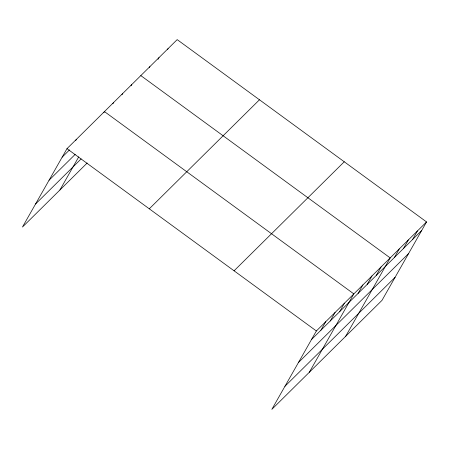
<?xml version="1.0" encoding="UTF-8"?>
<svg xmlns="http://www.w3.org/2000/svg" width="449" height="449" viewBox="0 0 449 449"><rect width="100%" height="100%" fill="white"/><g stroke="black" fill="none" stroke-linecap="round" stroke-linejoin="round"><path stroke-width="0.67" d="M426.55 221.935L316.371 330.969L271.825 409.381L382.004 300.347L426.55 221.935L177.175 39.619L66.996 148.653L22.45 227.065L87.179 163.009M75.713 140.526L76.358 139.386M59.913 189.994L78.743 156.841M103.809 112.721L104.454 111.582L353.829 293.899L309.288 372.311M112.901 103.725L113.546 102.585M121.988 94.733L122.633 93.594M131.08 85.737L131.725 84.597M149.259 67.743L149.904 66.604M158.026 59.319L158.997 57.612M167.438 49.755L168.083 48.615M320.883 330.24L325.733 321.697M330.245 320.973L335.1 312.431M339.612 311.707L344.467 303.165M358.066 293.444L362.921 284.902M367.159 284.447L372.008 275.905M376.245 275.45L381.1 266.914M345.646 336.329L390.192 257.917L140.818 75.6M394.43 257.462L399.279 248.92M403.516 248.465L408.371 239.923M412.609 239.474L417.458 230.932M62.142 157.195L69.533 149.876M49.042 180.251L75.168 154.4M35.55 204.009L81.146 158.89M149.287 208.819L259.471 99.785M234.075 270.803L344.254 161.769M311.516 339.511L421.695 230.477M298.417 362.567L408.601 253.533M284.924 386.325L395.103 277.291M66.996 148.653L316.371 330.969"/></g></svg>
